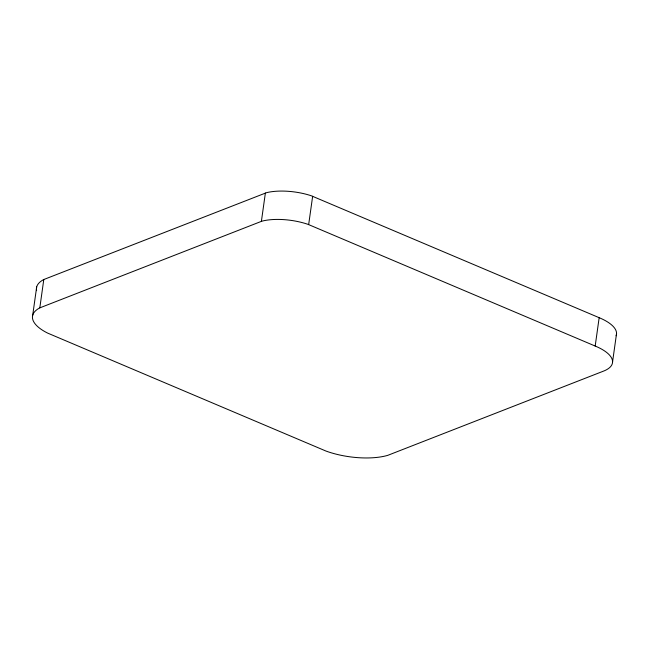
<?xml version="1.0" encoding="UTF-8"?>
<svg xmlns="http://www.w3.org/2000/svg" width="649" height="649" viewBox="0 0 649 649"><rect width="100%" height="100%" fill="white"/><g stroke="black" fill="none" stroke-linecap="round" stroke-linejoin="round"><path stroke-width="0.97" d="M32.693 315.317L36.677 286.972M599.165 317.694L595.182 346.039A43.613 16.898 8 0 1 603.075 371.293L387.786 455.338A49.9 19.34 8 0 1 326.074 451.096L47.693 333.124A49.9 19.34 8 0 1 39.808 307.869L43.791 279.524L266.528 192.672A39.208 15.195 8 0 1 311.228 195.747L599.165 317.694A43.613 16.898 8 0 1 616.128 335.76M39.808 307.869L261.393 221.366L265.376 193.021M595.182 346.039L308.664 224.619L312.648 196.274M612.567 361.882L616.55 333.537M261.393 221.366L262.545 221.017A39.208 15.195 8 0 1 307.245 224.092L308.664 224.619M36.628 290.647A49.9 19.34 8 0 1 43.791 279.524"/></g></svg>
